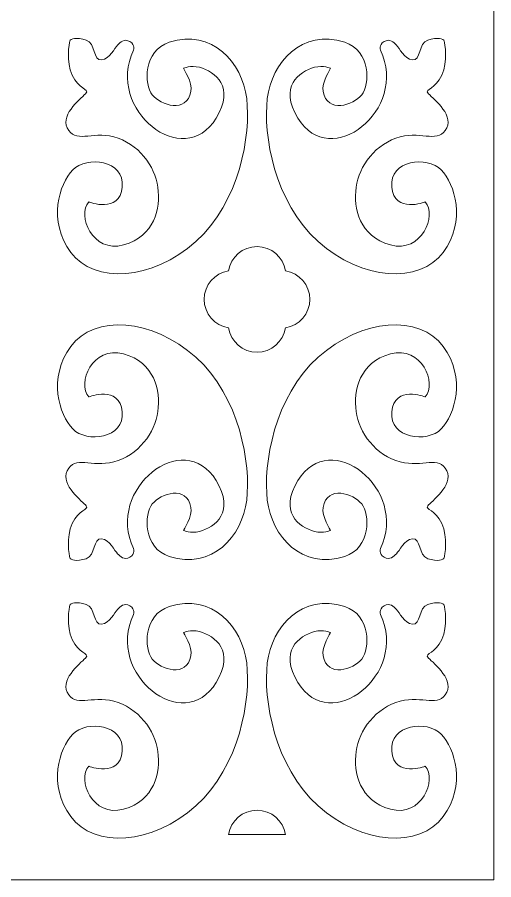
# Model space of a CAD drawing. Header units: centimetres. Extents: x -8.9 to 6.6, y -13.7 to 14.
# Drawn here: x 4.315 to 6.645, y -13.715 to -9.497 of the extents above; entities that cross this region are included whole.
import ezdxf

# ---------------------------------------------------------------- set-up
doc = ezdxf.new("R2010")
doc.units = ezdxf.units.CM
doc.header["$MEASUREMENT"] = 0
doc.layers.add('layer 1', color=7, linetype='Continuous')

msp = doc.modelspace()

# ---------------------------------------------------------------- linework, layer by layer
at = {"layer": 'layer 1', "color": 242, "lineweight": 9}
for points, knots in [([(6.64522, 14.04215), (6.64522, 14.04215), (6.64522, -13.71525), (6.64522, -13.71525), (6.64522, -13.71525), (6.64522, -13.71525), (4.39122, -13.71525), (4.39122, -13.71525), (4.39122, -13.71525), (4.39122, -13.71525), (4.3321, -13.71525), (4.3321, -13.71525), (4.3321, -13.71525), (4.3321, -13.71525), (2.13722, -13.71525), (2.13722, -13.71525), (2.13722, -13.71525), (2.13722, -13.71525), (2.0781, -13.71525), (2.0781, -13.71525), (2.0781, -13.71525), (2.0781, -13.71525), (-0.17591, -13.71523), (-0.17591, -13.71523), (-0.17591, -13.71523), (-0.17591, -13.71523), (-0.17589, 14.04218), (-0.17589, 14.04218), (-0.17589, 14.04218), (-0.17589, 14.04218), (2.13721, 14.04218), (2.13721, 14.04218), (2.13721, 14.04218), (2.13721, 14.04218), (2.13721, 14.04215), (2.13721, 14.04215), (2.13721, 14.04215), (2.13721, 14.04215), (4.3321, 14.04215), (4.3321, 14.04215), (4.3321, 14.04215), (4.3321, 14.04215), (4.39122, 14.04215), (4.39122, 14.04215), (4.39122, 14.04215), (4.39122, 14.04215), (6.64522, 14.04215), (6.64522, 14.04215)], [0, 0, 0, 0, 0.0769231, 0.0769231, 0.0769231, 0.0769231, 0.1538462, 0.1538462, 0.1538462, 0.1538462, 0.2307692, 0.2307692, 0.2307692, 0.2307692, 0.3076923, 0.3076923, 0.3076923, 0.3076923, 0.3846154, 0.3846154, 0.3846154, 0.3846154, 0.4615385, 0.4615385, 0.4615385, 0.4615385, 0.5384615, 0.5384615, 0.5384615, 0.5384615, 0.6153846, 0.6153846, 0.6153846, 0.6153846, 0.6923077, 0.6923077, 0.6923077, 0.6923077, 0.7692308, 0.7692308, 0.7692308, 0.7692308, 0.8461538, 0.8461538, 0.8461538, 0.8461538, 1, 1, 1, 1]), ([(5.12798, -9.74643), (5.12798, -9.74643), (5.16352, -9.72995), (5.20593, -9.74145), (5.20593, -9.74145), (5.28414, -9.76265), (5.38095, -9.83718), (5.28771, -9.99051), (5.28771, -9.99051), (5.12877, -10.2519), (4.74549, -9.94975), (4.88318, -9.6577), (4.88318, -9.6577), (4.88318, -9.6577), (4.89507, -9.63261), (4.8657, -9.61586), (4.8657, -9.61586), (4.83632, -9.59911), (4.82, -9.61891), (4.80531, -9.63261), (4.80531, -9.63261), (4.79062, -9.64631), (4.76941, -9.70113), (4.72698, -9.70569), (4.72698, -9.70569), (4.68454, -9.71026), (4.69923, -9.62347), (4.6519, -9.60825), (4.6519, -9.60825), (4.60457, -9.59302), (4.5752, -9.60215), (4.57193, -9.61282), (4.57193, -9.61282), (4.56867, -9.62347), (4.55235, -9.71331), (4.58336, -9.7803), (4.58336, -9.7803), (4.61436, -9.8473), (4.66659, -9.84882), (4.6519, -9.86709), (4.6519, -9.86709), (4.63721, -9.88536), (4.52498, -9.96893), (4.55888, -10.03763), (4.55888, -10.03763), (4.59805, -10.11701), (4.67475, -10.05285), (4.78736, -10.08178), (4.78736, -10.08178), (4.90513, -10.11203), (4.98973, -10.2249), (5.00279, -10.32844), (5.00279, -10.32844), (5.01584, -10.43198), (4.98647, -10.56749), (4.83469, -10.61013), (4.83469, -10.61013), (4.68291, -10.65276), (4.60457, -10.46396), (4.66496, -10.4), (4.66496, -10.4), (4.66496, -10.4), (4.8151, -10.45939), (4.82816, -10.32692), (4.82816, -10.32692), (4.84122, -10.19445), (4.65353, -10.17314), (4.58662, -10.24318), (4.58662, -10.24318), (4.51971, -10.31322), (4.46259, -10.49136), (4.57683, -10.64667), (4.57683, -10.64667), (4.69107, -10.80198), (4.97504, -10.78523), (5.18884, -10.59338), (5.18884, -10.59338), (5.40264, -10.40153), (5.45812, -10.07112), (5.43691, -9.8945), (5.43691, -9.8945), (5.41569, -9.71788), (5.26709, -9.5516), (5.05828, -9.61891), (5.05828, -9.61891), (4.9303, -9.66016), (4.93424, -9.82598), (4.97504, -9.87623), (4.97504, -9.87623), (5.01584, -9.92647), (5.14327, -9.96965), (5.16436, -9.85948), (5.16436, -9.85948), (5.17252, -9.81684), (5.12798, -9.74643), (5.12798, -9.74643)], [0, 0, 0, 0, 0.04, 0.04, 0.04, 0.04, 0.08, 0.08, 0.08, 0.08, 0.12, 0.12, 0.12, 0.12, 0.16, 0.16, 0.16, 0.16, 0.2, 0.2, 0.2, 0.2, 0.24, 0.24, 0.24, 0.24, 0.28, 0.28, 0.28, 0.28, 0.32, 0.32, 0.32, 0.32, 0.36, 0.36, 0.36, 0.36, 0.4, 0.4, 0.4, 0.4, 0.44, 0.44, 0.44, 0.44, 0.48, 0.48, 0.48, 0.48, 0.52, 0.52, 0.52, 0.52, 0.56, 0.56, 0.56, 0.56, 0.6, 0.6, 0.6, 0.6, 0.64, 0.64, 0.64, 0.64, 0.68, 0.68, 0.68, 0.68, 0.72, 0.72, 0.72, 0.72, 0.76, 0.76, 0.76, 0.76, 0.8, 0.8, 0.8, 0.8, 0.84, 0.84, 0.84, 0.84, 0.88, 0.88, 0.88, 0.88, 0.92, 0.92, 0.92, 0.92, 1, 1, 1, 1]), ([(5.84677, -9.74643), (5.84677, -9.74643), (5.81122, -9.72995), (5.76881, -9.74145), (5.76881, -9.74145), (5.6906, -9.76265), (5.59379, -9.83718), (5.68703, -9.99051), (5.68703, -9.99051), (5.84597, -10.2519), (6.22926, -9.94975), (6.09157, -9.6577), (6.09157, -9.6577), (6.09157, -9.6577), (6.07967, -9.63261), (6.10904, -9.61586), (6.10904, -9.61586), (6.13842, -9.59911), (6.15474, -9.61891), (6.16943, -9.63261), (6.16943, -9.63261), (6.18412, -9.64631), (6.20533, -9.70113), (6.24777, -9.70569), (6.24777, -9.70569), (6.2902, -9.71026), (6.27551, -9.62347), (6.32284, -9.60825), (6.32284, -9.60825), (6.37017, -9.59302), (6.39955, -9.60215), (6.40281, -9.61282), (6.40281, -9.61282), (6.40607, -9.62347), (6.42239, -9.71331), (6.39139, -9.7803), (6.39139, -9.7803), (6.36038, -9.8473), (6.30815, -9.84882), (6.32284, -9.86709), (6.32284, -9.86709), (6.33753, -9.88536), (6.44976, -9.96893), (6.41587, -10.03763), (6.41587, -10.03763), (6.37669, -10.11701), (6.29999, -10.05285), (6.18738, -10.08178), (6.18738, -10.08178), (6.06961, -10.11203), (5.98501, -10.2249), (5.97195, -10.32844), (5.97195, -10.32844), (5.9589, -10.43198), (5.98827, -10.56749), (6.14005, -10.61013), (6.14005, -10.61013), (6.29183, -10.65276), (6.37017, -10.46396), (6.30979, -10.4), (6.30979, -10.4), (6.30979, -10.4), (6.15964, -10.45939), (6.14658, -10.32692), (6.14658, -10.32692), (6.13353, -10.19445), (6.32121, -10.17314), (6.38812, -10.24318), (6.38812, -10.24318), (6.45504, -10.31322), (6.51216, -10.49136), (6.39791, -10.64667), (6.39791, -10.64667), (6.28367, -10.80198), (5.9997, -10.78523), (5.7859, -10.59338), (5.7859, -10.59338), (5.57211, -10.40153), (5.51662, -10.07112), (5.53783, -9.8945), (5.53783, -9.8945), (5.55905, -9.71788), (5.70766, -9.5516), (5.91646, -9.61891), (5.91646, -9.61891), (6.04444, -9.66016), (6.0405, -9.82598), (5.9997, -9.87623), (5.9997, -9.87623), (5.9589, -9.92647), (5.83147, -9.96965), (5.81038, -9.85948), (5.81038, -9.85948), (5.80222, -9.81684), (5.84677, -9.74643), (5.84677, -9.74643)], [0, 0, 0, 0, 0.04, 0.04, 0.04, 0.04, 0.08, 0.08, 0.08, 0.08, 0.12, 0.12, 0.12, 0.12, 0.16, 0.16, 0.16, 0.16, 0.2, 0.2, 0.2, 0.2, 0.24, 0.24, 0.24, 0.24, 0.28, 0.28, 0.28, 0.28, 0.32, 0.32, 0.32, 0.32, 0.36, 0.36, 0.36, 0.36, 0.4, 0.4, 0.4, 0.4, 0.44, 0.44, 0.44, 0.44, 0.48, 0.48, 0.48, 0.48, 0.52, 0.52, 0.52, 0.52, 0.56, 0.56, 0.56, 0.56, 0.6, 0.6, 0.6, 0.6, 0.64, 0.64, 0.64, 0.64, 0.68, 0.68, 0.68, 0.68, 0.72, 0.72, 0.72, 0.72, 0.76, 0.76, 0.76, 0.76, 0.8, 0.8, 0.8, 0.8, 0.84, 0.84, 0.84, 0.84, 0.88, 0.88, 0.88, 0.88, 0.92, 0.92, 0.92, 0.92, 1, 1, 1, 1]), ([(5.7457, -10.8766), (5.7457, -10.94697), (5.69426, -11.00534), (5.62694, -11.01617), (5.62694, -11.01617), (5.61611, -11.08349), (5.55774, -11.13493), (5.48737, -11.13493), (5.48737, -11.13493), (5.417, -11.13493), (5.35864, -11.08349), (5.34781, -11.01617), (5.34781, -11.01617), (5.28049, -11.00534), (5.22904, -10.94697), (5.22904, -10.8766), (5.22904, -10.8766), (5.22904, -10.80624), (5.28049, -10.74787), (5.34781, -10.73704), (5.34781, -10.73704), (5.35864, -10.66972), (5.417, -10.61828), (5.48737, -10.61828), (5.48737, -10.61828), (5.55774, -10.61828), (5.61611, -10.66972), (5.62694, -10.73704), (5.62694, -10.73704), (5.69426, -10.74787), (5.7457, -10.80624), (5.7457, -10.8766)], [0, 0, 0, 0, 0.1111111, 0.1111111, 0.1111111, 0.1111111, 0.2222222, 0.2222222, 0.2222222, 0.2222222, 0.3333333, 0.3333333, 0.3333333, 0.3333333, 0.4444444, 0.4444444, 0.4444444, 0.4444444, 0.5555556, 0.5555556, 0.5555556, 0.5555556, 0.6666667, 0.6666667, 0.6666667, 0.6666667, 0.7777778, 0.7777778, 0.7777778, 0.7777778, 1, 1, 1, 1]), ([(5.12798, -12.00679), (5.12798, -12.00679), (5.16352, -12.02327), (5.20593, -12.01177), (5.20593, -12.01177), (5.28414, -11.99057), (5.38095, -11.91604), (5.28771, -11.76271), (5.28771, -11.76271), (5.12877, -11.50132), (4.74549, -11.80346), (4.88318, -12.09551), (4.88318, -12.09551), (4.88318, -12.09551), (4.89507, -12.1206), (4.8657, -12.13735), (4.8657, -12.13735), (4.83632, -12.1541), (4.82, -12.13431), (4.80531, -12.1206), (4.80531, -12.1206), (4.79062, -12.1069), (4.76941, -12.05208), (4.72698, -12.04752), (4.72698, -12.04752), (4.68454, -12.04295), (4.69923, -12.12974), (4.6519, -12.14497), (4.6519, -12.14497), (4.60457, -12.16019), (4.5752, -12.15105), (4.57193, -12.1404), (4.57193, -12.1404), (4.56867, -12.12974), (4.55235, -12.0399), (4.58336, -11.97291), (4.58336, -11.97291), (4.61436, -11.90592), (4.66659, -11.90439), (4.6519, -11.88612), (4.6519, -11.88612), (4.63721, -11.86785), (4.52498, -11.78428), (4.55888, -11.71559), (4.55888, -11.71559), (4.59805, -11.6362), (4.67475, -11.70036), (4.78736, -11.67143), (4.78736, -11.67143), (4.90513, -11.64118), (4.98973, -11.52831), (5.00279, -11.42477), (5.00279, -11.42477), (5.01584, -11.32123), (4.98647, -11.18572), (4.83469, -11.14309), (4.83469, -11.14309), (4.68291, -11.10045), (4.60457, -11.28926), (4.66496, -11.35321), (4.66496, -11.35321), (4.66496, -11.35321), (4.8151, -11.29383), (4.82816, -11.42629), (4.82816, -11.42629), (4.84122, -11.55876), (4.65353, -11.58008), (4.58662, -11.51004), (4.58662, -11.51004), (4.51971, -11.43999), (4.46259, -11.26185), (4.57683, -11.10654), (4.57683, -11.10654), (4.69107, -10.95124), (4.97504, -10.96799), (5.18884, -11.15984), (5.18884, -11.15984), (5.40264, -11.35169), (5.45812, -11.68209), (5.43691, -11.85871), (5.43691, -11.85871), (5.41569, -12.03534), (5.26709, -12.20162), (5.05828, -12.13431), (5.05828, -12.13431), (4.9303, -12.09305), (4.93424, -11.92723), (4.97504, -11.87698), (4.97504, -11.87698), (5.01584, -11.82674), (5.14327, -11.78357), (5.16436, -11.89373), (5.16436, -11.89373), (5.17252, -11.93637), (5.12798, -12.00679), (5.12798, -12.00679)], [0, 0, 0, 0, 0.04, 0.04, 0.04, 0.04, 0.08, 0.08, 0.08, 0.08, 0.12, 0.12, 0.12, 0.12, 0.16, 0.16, 0.16, 0.16, 0.2, 0.2, 0.2, 0.2, 0.24, 0.24, 0.24, 0.24, 0.28, 0.28, 0.28, 0.28, 0.32, 0.32, 0.32, 0.32, 0.36, 0.36, 0.36, 0.36, 0.4, 0.4, 0.4, 0.4, 0.44, 0.44, 0.44, 0.44, 0.48, 0.48, 0.48, 0.48, 0.52, 0.52, 0.52, 0.52, 0.56, 0.56, 0.56, 0.56, 0.6, 0.6, 0.6, 0.6, 0.64, 0.64, 0.64, 0.64, 0.68, 0.68, 0.68, 0.68, 0.72, 0.72, 0.72, 0.72, 0.76, 0.76, 0.76, 0.76, 0.8, 0.8, 0.8, 0.8, 0.84, 0.84, 0.84, 0.84, 0.88, 0.88, 0.88, 0.88, 0.92, 0.92, 0.92, 0.92, 1, 1, 1, 1]), ([(5.84677, -12.00679), (5.84677, -12.00679), (5.81122, -12.02327), (5.76881, -12.01177), (5.76881, -12.01177), (5.6906, -11.99057), (5.59379, -11.91604), (5.68703, -11.76271), (5.68703, -11.76271), (5.84597, -11.50132), (6.22926, -11.80346), (6.09157, -12.09551), (6.09157, -12.09551), (6.09157, -12.09551), (6.07967, -12.1206), (6.10904, -12.13735), (6.10904, -12.13735), (6.13842, -12.1541), (6.15474, -12.13431), (6.16943, -12.1206), (6.16943, -12.1206), (6.18412, -12.1069), (6.20533, -12.05208), (6.24777, -12.04752), (6.24777, -12.04752), (6.2902, -12.04295), (6.27551, -12.12974), (6.32284, -12.14497), (6.32284, -12.14497), (6.37017, -12.16019), (6.39955, -12.15105), (6.40281, -12.1404), (6.40281, -12.1404), (6.40607, -12.12974), (6.42239, -12.0399), (6.39139, -11.97291), (6.39139, -11.97291), (6.36038, -11.90592), (6.30815, -11.90439), (6.32284, -11.88612), (6.32284, -11.88612), (6.33753, -11.86785), (6.44976, -11.78428), (6.41587, -11.71559), (6.41587, -11.71559), (6.37669, -11.6362), (6.29999, -11.70036), (6.18738, -11.67143), (6.18738, -11.67143), (6.06961, -11.64118), (5.98501, -11.52831), (5.97195, -11.42477), (5.97195, -11.42477), (5.9589, -11.32123), (5.98827, -11.18572), (6.14005, -11.14309), (6.14005, -11.14309), (6.29183, -11.10045), (6.37017, -11.28926), (6.30979, -11.35321), (6.30979, -11.35321), (6.30979, -11.35321), (6.15964, -11.29383), (6.14658, -11.42629), (6.14658, -11.42629), (6.13353, -11.55876), (6.32121, -11.58008), (6.38812, -11.51004), (6.38812, -11.51004), (6.45504, -11.43999), (6.51216, -11.26185), (6.39791, -11.10654), (6.39791, -11.10654), (6.28367, -10.95124), (5.9997, -10.96799), (5.7859, -11.15984), (5.7859, -11.15984), (5.57211, -11.35169), (5.51662, -11.68209), (5.53783, -11.85871), (5.53783, -11.85871), (5.55905, -12.03534), (5.70766, -12.20162), (5.91646, -12.13431), (5.91646, -12.13431), (6.04444, -12.09305), (6.0405, -11.92723), (5.9997, -11.87698), (5.9997, -11.87698), (5.9589, -11.82674), (5.83147, -11.78357), (5.81038, -11.89373), (5.81038, -11.89373), (5.80222, -11.93637), (5.84677, -12.00679), (5.84677, -12.00679)], [0, 0, 0, 0, 0.04, 0.04, 0.04, 0.04, 0.08, 0.08, 0.08, 0.08, 0.12, 0.12, 0.12, 0.12, 0.16, 0.16, 0.16, 0.16, 0.2, 0.2, 0.2, 0.2, 0.24, 0.24, 0.24, 0.24, 0.28, 0.28, 0.28, 0.28, 0.32, 0.32, 0.32, 0.32, 0.36, 0.36, 0.36, 0.36, 0.4, 0.4, 0.4, 0.4, 0.44, 0.44, 0.44, 0.44, 0.48, 0.48, 0.48, 0.48, 0.52, 0.52, 0.52, 0.52, 0.56, 0.56, 0.56, 0.56, 0.6, 0.6, 0.6, 0.6, 0.64, 0.64, 0.64, 0.64, 0.68, 0.68, 0.68, 0.68, 0.72, 0.72, 0.72, 0.72, 0.76, 0.76, 0.76, 0.76, 0.8, 0.8, 0.8, 0.8, 0.84, 0.84, 0.84, 0.84, 0.88, 0.88, 0.88, 0.88, 0.92, 0.92, 0.92, 0.92, 1, 1, 1, 1]), ([(5.12798, -12.50643), (5.12798, -12.50643), (5.16352, -12.48995), (5.20593, -12.50145), (5.20593, -12.50145), (5.28414, -12.52265), (5.38095, -12.59718), (5.28771, -12.75051), (5.28771, -12.75051), (5.12877, -13.0119), (4.74549, -12.70975), (4.88318, -12.4177), (4.88318, -12.4177), (4.88318, -12.4177), (4.89507, -12.39261), (4.8657, -12.37586), (4.8657, -12.37586), (4.83632, -12.35911), (4.82, -12.37891), (4.80531, -12.39261), (4.80531, -12.39261), (4.79062, -12.40631), (4.76941, -12.46113), (4.72698, -12.4657), (4.72698, -12.4657), (4.68454, -12.47026), (4.69923, -12.38348), (4.6519, -12.36825), (4.6519, -12.36825), (4.60457, -12.35302), (4.5752, -12.36216), (4.57193, -12.37282), (4.57193, -12.37282), (4.56867, -12.38348), (4.55235, -12.47331), (4.58336, -12.5403), (4.58336, -12.5403), (4.61436, -12.6073), (4.66659, -12.60882), (4.6519, -12.6271), (4.6519, -12.6271), (4.63721, -12.64537), (4.52498, -12.72894), (4.55888, -12.79763), (4.55888, -12.79763), (4.59805, -12.87701), (4.67475, -12.81285), (4.78736, -12.84178), (4.78736, -12.84178), (4.90513, -12.87204), (4.98973, -12.98491), (5.00279, -13.08844), (5.00279, -13.08844), (5.01584, -13.19198), (4.98647, -13.3275), (4.83469, -13.37013), (4.83469, -13.37013), (4.68291, -13.41276), (4.60457, -13.22396), (4.66496, -13.16001), (4.66496, -13.16001), (4.66496, -13.16001), (4.8151, -13.21939), (4.82816, -13.08692), (4.82816, -13.08692), (4.84122, -12.95446), (4.65353, -12.93314), (4.58662, -13.00318), (4.58662, -13.00318), (4.51971, -13.07322), (4.46259, -13.25137), (4.57683, -13.40667), (4.57683, -13.40667), (4.69107, -13.56198), (4.97504, -13.54523), (5.18884, -13.35338), (5.18884, -13.35338), (5.40264, -13.16153), (5.45812, -12.83112), (5.43691, -12.6545), (5.43691, -12.6545), (5.41569, -12.47788), (5.26709, -12.3116), (5.05828, -12.37891), (5.05828, -12.37891), (4.9303, -12.42016), (4.93424, -12.58598), (4.97504, -12.63623), (4.97504, -12.63623), (5.01584, -12.68647), (5.14327, -12.72965), (5.16436, -12.61948), (5.16436, -12.61948), (5.17252, -12.57685), (5.12798, -12.50643), (5.12798, -12.50643)], [0, 0, 0, 0, 0.04, 0.04, 0.04, 0.04, 0.08, 0.08, 0.08, 0.08, 0.12, 0.12, 0.12, 0.12, 0.16, 0.16, 0.16, 0.16, 0.2, 0.2, 0.2, 0.2, 0.24, 0.24, 0.24, 0.24, 0.28, 0.28, 0.28, 0.28, 0.32, 0.32, 0.32, 0.32, 0.36, 0.36, 0.36, 0.36, 0.4, 0.4, 0.4, 0.4, 0.44, 0.44, 0.44, 0.44, 0.48, 0.48, 0.48, 0.48, 0.52, 0.52, 0.52, 0.52, 0.56, 0.56, 0.56, 0.56, 0.6, 0.6, 0.6, 0.6, 0.64, 0.64, 0.64, 0.64, 0.68, 0.68, 0.68, 0.68, 0.72, 0.72, 0.72, 0.72, 0.76, 0.76, 0.76, 0.76, 0.8, 0.8, 0.8, 0.8, 0.84, 0.84, 0.84, 0.84, 0.88, 0.88, 0.88, 0.88, 0.92, 0.92, 0.92, 0.92, 1, 1, 1, 1]), ([(5.84677, -12.50643), (5.84677, -12.50643), (5.81122, -12.48995), (5.76881, -12.50145), (5.76881, -12.50145), (5.6906, -12.52265), (5.59379, -12.59718), (5.68703, -12.75051), (5.68703, -12.75051), (5.84597, -13.0119), (6.22926, -12.70975), (6.09157, -12.4177), (6.09157, -12.4177), (6.09157, -12.4177), (6.07967, -12.39261), (6.10904, -12.37586), (6.10904, -12.37586), (6.13842, -12.35911), (6.15474, -12.37891), (6.16943, -12.39261), (6.16943, -12.39261), (6.18412, -12.40631), (6.20533, -12.46113), (6.24777, -12.4657), (6.24777, -12.4657), (6.2902, -12.47026), (6.27551, -12.38348), (6.32284, -12.36825), (6.32284, -12.36825), (6.37017, -12.35302), (6.39955, -12.36216), (6.40281, -12.37282), (6.40281, -12.37282), (6.40607, -12.38348), (6.42239, -12.47331), (6.39139, -12.5403), (6.39139, -12.5403), (6.36038, -12.6073), (6.30815, -12.60882), (6.32284, -12.6271), (6.32284, -12.6271), (6.33753, -12.64537), (6.44976, -12.72894), (6.41587, -12.79763), (6.41587, -12.79763), (6.37669, -12.87701), (6.29999, -12.81285), (6.18738, -12.84178), (6.18738, -12.84178), (6.06961, -12.87204), (5.98501, -12.98491), (5.97195, -13.08844), (5.97195, -13.08844), (5.9589, -13.19198), (5.98827, -13.3275), (6.14005, -13.37013), (6.14005, -13.37013), (6.29183, -13.41276), (6.37017, -13.22396), (6.30979, -13.16001), (6.30979, -13.16001), (6.30979, -13.16001), (6.15964, -13.21939), (6.14658, -13.08692), (6.14658, -13.08692), (6.13353, -12.95446), (6.32121, -12.93314), (6.38812, -13.00318), (6.38812, -13.00318), (6.45504, -13.07322), (6.51216, -13.25137), (6.39791, -13.40667), (6.39791, -13.40667), (6.28367, -13.56198), (5.9997, -13.54523), (5.7859, -13.35338), (5.7859, -13.35338), (5.57211, -13.16153), (5.51662, -12.83112), (5.53783, -12.6545), (5.53783, -12.6545), (5.55905, -12.47788), (5.70766, -12.3116), (5.91646, -12.37891), (5.91646, -12.37891), (6.04444, -12.42016), (6.0405, -12.58598), (5.9997, -12.63623), (5.9997, -12.63623), (5.9589, -12.68647), (5.83147, -12.72965), (5.81038, -12.61948), (5.81038, -12.61948), (5.80222, -12.57685), (5.84677, -12.50643), (5.84677, -12.50643)], [0, 0, 0, 0, 0.04, 0.04, 0.04, 0.04, 0.08, 0.08, 0.08, 0.08, 0.12, 0.12, 0.12, 0.12, 0.16, 0.16, 0.16, 0.16, 0.2, 0.2, 0.2, 0.2, 0.24, 0.24, 0.24, 0.24, 0.28, 0.28, 0.28, 0.28, 0.32, 0.32, 0.32, 0.32, 0.36, 0.36, 0.36, 0.36, 0.4, 0.4, 0.4, 0.4, 0.44, 0.44, 0.44, 0.44, 0.48, 0.48, 0.48, 0.48, 0.52, 0.52, 0.52, 0.52, 0.56, 0.56, 0.56, 0.56, 0.6, 0.6, 0.6, 0.6, 0.64, 0.64, 0.64, 0.64, 0.68, 0.68, 0.68, 0.68, 0.72, 0.72, 0.72, 0.72, 0.76, 0.76, 0.76, 0.76, 0.8, 0.8, 0.8, 0.8, 0.84, 0.84, 0.84, 0.84, 0.88, 0.88, 0.88, 0.88, 0.92, 0.92, 0.92, 0.92, 1, 1, 1, 1]), ([(5.34781, -13.49421), (5.34781, -13.49421), (5.62694, -13.49421), (5.62694, -13.49421), (5.62694, -13.49421), (5.61611, -13.42689), (5.55774, -13.37544), (5.48737, -13.37544), (5.48737, -13.37544), (5.417, -13.37544), (5.35864, -13.42689), (5.34781, -13.49421)], [0, 0, 0, 0, 0.25, 0.25, 0.25, 0.25, 0.5, 0.5, 0.5, 0.5, 1, 1, 1, 1])]:
    msp.add_open_spline(points, degree=3, knots=knots, dxfattribs=at)

doc.saveas('drawing.dxf')
